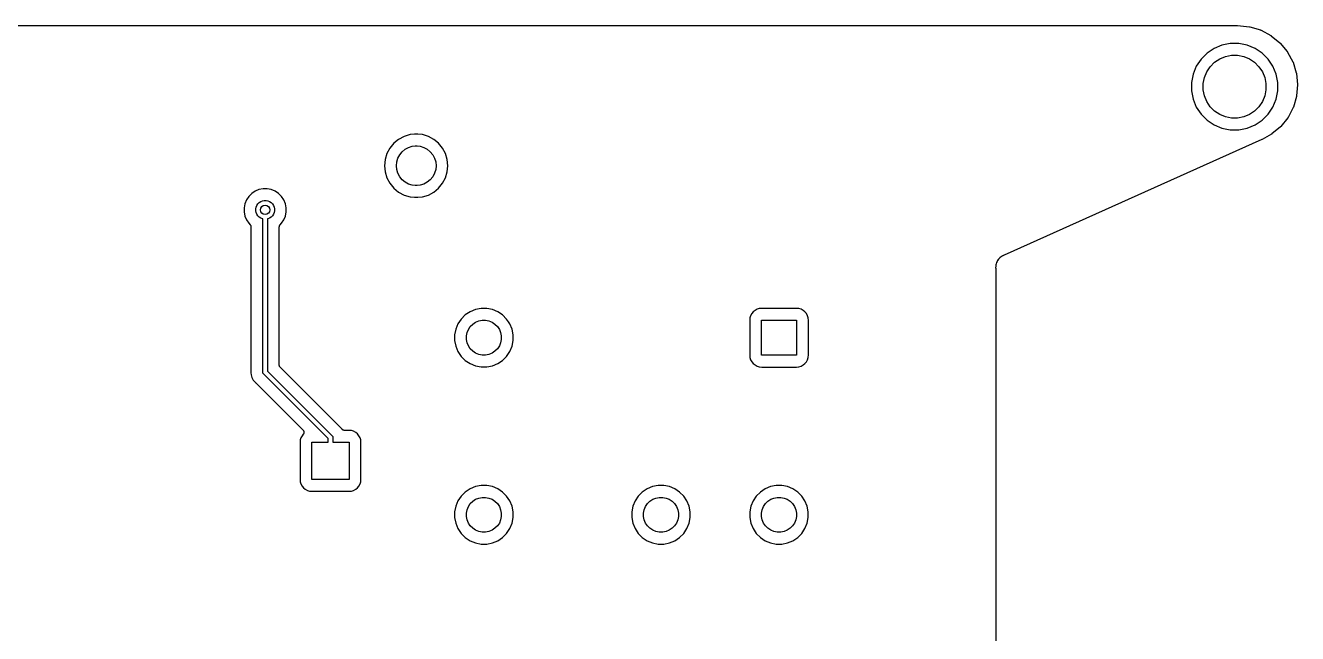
# Model space of a CAD drawing. Extents: x 1.79 to 9.66, y -5.89 to -1.5.
# Drawn here: x 7.507 to 9.662, y -2.529 to -1.499 of the extents above; entities that cross this region are included whole.
import ezdxf

# ---------------------------------------------------------------- set-up
doc = ezdxf.new("R2010")
doc.units = 0
doc.header["$MEASUREMENT"] = 0
doc.layers.add('BLACK', color=7, linetype='CONTINUOUS')

msp = doc.modelspace()

# ---------------------------------------------------------------- linework, layer by layer
at = {"layer": 'BLACK', "linetype": 'CONTINUOUS'}
for p, q in [((2.27921, -1.4986), (9.16855, -1.4986)), ((9.16855, -1.4986), (9.56034, -1.49876)), ((9.56034, -1.49876), (9.56041, -1.49876)), ((9.56041, -1.49876), (9.56061, -1.49878)), ((9.56061, -1.49878), (9.56082, -1.49878)), ((9.56082, -1.49878), (9.58066, -1.50073)), ((9.58066, -1.50073), (9.58073, -1.50073)), ((9.58073, -1.50073), (9.58118, -1.50083)), ((9.58118, -1.50083), (9.58162, -1.50092)), ((9.58162, -1.50092), (9.59953, -1.50632)), ((9.59953, -1.50632), (9.5996, -1.50634)), ((9.5996, -1.50634), (9.60001, -1.50652)), ((9.60001, -1.50652), (9.60043, -1.5067)), ((9.60043, -1.5067), (9.61689, -1.51545)), ((9.54839, -1.52921), (9.53425, -1.53202)), ((9.5628, -1.52921), (9.54839, -1.52921)), ((9.57693, -1.53202), (9.5628, -1.52921)), ((9.61689, -1.51545), (9.61689, -1.51545)), ((9.61689, -1.51545), (9.61689, -1.51545)), ((9.61689, -1.51545), (9.61689, -1.51545)), ((9.61689, -1.51545), (9.61696, -1.51549)), ((9.61696, -1.51549), (9.61733, -1.51574)), ((9.61733, -1.51574), (9.61771, -1.51599)), ((9.61771, -1.51599), (9.63219, -1.5278)), ((9.63219, -1.5278), (9.63225, -1.52785)), ((9.63225, -1.52785), (9.63257, -1.52817)), ((9.63257, -1.52817), (9.63289, -1.52849)), ((9.63289, -1.52849), (9.6448, -1.54289)), ((9.50896, -1.54554), (9.49877, -1.55573)), ((9.52094, -1.53754), (9.50896, -1.54554)), ((9.53425, -1.53202), (9.52094, -1.53754)), ((9.53041, -1.55526), (9.54009, -1.55126)), ((9.54009, -1.55126), (9.55036, -1.54921)), ((9.55036, -1.54921), (9.56083, -1.54921)), ((9.56083, -1.54921), (9.57109, -1.55126)), ((9.57109, -1.55126), (9.58077, -1.55526)), ((9.59024, -1.53754), (9.57693, -1.53202)), ((9.60222, -1.54554), (9.59024, -1.53754)), ((9.61241, -1.55573), (9.60222, -1.54554)), ((9.6448, -1.54289), (9.64484, -1.54294)), ((9.64484, -1.54294), (9.64509, -1.54332)), ((9.64509, -1.54332), (9.64534, -1.5437)), ((9.64534, -1.5437), (9.65423, -1.56014)), ((9.49077, -1.56771), (9.48525, -1.58103)), ((9.49877, -1.55573), (9.49077, -1.56771)), ((9.50849, -1.57719), (9.51431, -1.56848)), ((9.51431, -1.56848), (9.52171, -1.56108)), ((9.52171, -1.56108), (9.53041, -1.55526)), ((9.58077, -1.55526), (9.58947, -1.56108)), ((9.58947, -1.56108), (9.59687, -1.56848)), ((9.59687, -1.56848), (9.60269, -1.57719)), ((9.62041, -1.56771), (9.61241, -1.55573)), ((9.62593, -1.58103), (9.62041, -1.56771)), ((9.65423, -1.56014), (9.65426, -1.5602)), ((9.65426, -1.5602), (9.65444, -1.56062)), ((9.65444, -1.56062), (9.65461, -1.56104)), ((9.65461, -1.56104), (9.66014, -1.57891)), ((9.48525, -1.58103), (9.48244, -1.59516)), ((9.50244, -1.59713), (9.50448, -1.58686)), ((9.50448, -1.58686), (9.50849, -1.57719)), ((9.60269, -1.57719), (9.6067, -1.58686)), ((9.6067, -1.58686), (9.60874, -1.59713)), ((9.62874, -1.59516), (9.62593, -1.58103)), ((9.66014, -1.57891), (9.66016, -1.57897)), ((9.66016, -1.57897), (9.66024, -1.57942)), ((9.66024, -1.57942), (9.66034, -1.57986)), ((9.66034, -1.57986), (9.66228, -1.5984)), ((9.48244, -1.59516), (9.48244, -1.60957)), ((9.48244, -1.60957), (9.48525, -1.6237)), ((9.50244, -1.6076), (9.50244, -1.59713)), ((9.50448, -1.61787), (9.50244, -1.6076)), ((9.60874, -1.6076), (9.6067, -1.61787)), ((9.60874, -1.59713), (9.60874, -1.6076)), ((9.62593, -1.6237), (9.62874, -1.60957)), ((9.62874, -1.60957), (9.62874, -1.59516)), ((9.66229, -1.59937), (9.66059, -1.61802)), ((9.66228, -1.5984), (9.66229, -1.59847)), ((9.66229, -1.59847), (9.66228, -1.59892)), ((9.66228, -1.59892), (9.66229, -1.59937)), ((9.48525, -1.6237), (9.49077, -1.63701)), ((9.49077, -1.63701), (9.49877, -1.64899)), ((9.50849, -1.62754), (9.50448, -1.61787)), ((9.51431, -1.63624), (9.50849, -1.62754)), ((9.52171, -1.64365), (9.51431, -1.63624)), ((9.59687, -1.63624), (9.58947, -1.64365)), ((9.60269, -1.62754), (9.59687, -1.63624)), ((9.6067, -1.61787), (9.60269, -1.62754)), ((9.61241, -1.64899), (9.62041, -1.63701)), ((9.62041, -1.63701), (9.62593, -1.6237)), ((9.65478, -1.63774), (9.64612, -1.65433)), ((9.65495, -1.63732), (9.65478, -1.63774)), ((9.65513, -1.63691), (9.65495, -1.63732)), ((9.65515, -1.63684), (9.65513, -1.63691)), ((9.6604, -1.61898), (9.65515, -1.63684)), ((9.66049, -1.61854), (9.6604, -1.61898)), ((9.66058, -1.61809), (9.66049, -1.61854)), ((9.66059, -1.61802), (9.66058, -1.61809)), ((9.49877, -1.64899), (9.50896, -1.65918)), ((9.50896, -1.65918), (9.52094, -1.66719)), ((9.53041, -1.64946), (9.52171, -1.64365)), ((9.54009, -1.65347), (9.53041, -1.64946)), ((9.55036, -1.65551), (9.54009, -1.65347)), ((9.56083, -1.65551), (9.55036, -1.65551)), ((9.57109, -1.65347), (9.56083, -1.65551)), ((9.58077, -1.64946), (9.57109, -1.65347)), ((9.58947, -1.64365), (9.58077, -1.64946)), ((9.59024, -1.66719), (9.60222, -1.65918)), ((9.60222, -1.65918), (9.61241, -1.64899)), ((9.64558, -1.65515), (9.63386, -1.66972)), ((9.64583, -1.65477), (9.64558, -1.65515)), ((9.64608, -1.65439), (9.64583, -1.65477)), ((9.64612, -1.65433), (9.64608, -1.65439)), ((9.52094, -1.66719), (9.53425, -1.6727)), ((9.53425, -1.6727), (9.54839, -1.67551)), ((9.54839, -1.67551), (9.5628, -1.67551)), ((9.5628, -1.67551), (9.57693, -1.6727)), ((9.57693, -1.6727), (9.59024, -1.66719)), ((9.63318, -1.67041), (9.61879, -1.68249)), ((9.6335, -1.67009), (9.63318, -1.67041)), ((9.63382, -1.66977), (9.6335, -1.67009)), ((9.63386, -1.66972), (9.63382, -1.66977)), ((8.1313, -1.69823), (8.12462, -1.70637)), ((8.13944, -1.69155), (8.1313, -1.69823)), ((8.14873, -1.68659), (8.13944, -1.69155)), ((8.15881, -1.68353), (8.14873, -1.68659)), ((8.16666, -1.68276), (8.15881, -1.68353)), ((8.17192, -1.68276), (8.16666, -1.68276)), ((8.17977, -1.68353), (8.17192, -1.68276)), ((8.18985, -1.68659), (8.17977, -1.68353)), ((8.19914, -1.69155), (8.18985, -1.68659)), ((8.20728, -1.69823), (8.19914, -1.69155)), ((8.21396, -1.70637), (8.20728, -1.69823)), ((9.60178, -1.6921), (9.1652, -1.88783)), ((9.60194, -1.692), (9.60178, -1.6921)), ((9.60211, -1.69193), (9.60194, -1.692)), ((9.60218, -1.6919), (9.60211, -1.69193)), ((9.61802, -1.68302), (9.60218, -1.6919)), ((9.61838, -1.68277), (9.61802, -1.68302)), ((9.61874, -1.68253), (9.61838, -1.68277)), ((9.61879, -1.68249), (9.61874, -1.68253)), ((8.11966, -1.71566), (8.1166, -1.72574)), ((8.12462, -1.70637), (8.11966, -1.71566)), ((8.13631, -1.72966), (8.13822, -1.72335)), ((8.13822, -1.72335), (8.14133, -1.71754)), ((8.14133, -1.71754), (8.14551, -1.71244)), ((8.14551, -1.71244), (8.15061, -1.70826)), ((8.15061, -1.70826), (8.15642, -1.70515)), ((8.15642, -1.70515), (8.16273, -1.70324)), ((8.16273, -1.70324), (8.16765, -1.70276)), ((8.16765, -1.70276), (8.17094, -1.70276)), ((8.17094, -1.70276), (8.17585, -1.70324)), ((8.17585, -1.70324), (8.18216, -1.70515)), ((8.18216, -1.70515), (8.18797, -1.70826)), ((8.18797, -1.70826), (8.19307, -1.71244)), ((8.19307, -1.71244), (8.19725, -1.71754)), ((8.19725, -1.71754), (8.20036, -1.72335)), ((8.20036, -1.72335), (8.20227, -1.72966)), ((8.21893, -1.71566), (8.21396, -1.70637)), ((8.22198, -1.72574), (8.21893, -1.71566)), ((8.1166, -1.72574), (8.11557, -1.73622)), ((8.11557, -1.73622), (8.1166, -1.7467)), ((8.13566, -1.73622), (8.13631, -1.72966)), ((8.13631, -1.74278), (8.13566, -1.73622)), ((8.13822, -1.74909), (8.13631, -1.74278)), ((8.20227, -1.74278), (8.20036, -1.74909)), ((8.20227, -1.72966), (8.20292, -1.73622)), ((8.20292, -1.73622), (8.20227, -1.74278)), ((8.22301, -1.73622), (8.22198, -1.72574)), ((8.22198, -1.7467), (8.22301, -1.73622)), ((8.1166, -1.7467), (8.11966, -1.75678)), ((8.11966, -1.75678), (8.12462, -1.76607)), ((8.12462, -1.76607), (8.1313, -1.77421)), ((8.14133, -1.7549), (8.13822, -1.74909)), ((8.14551, -1.76), (8.14133, -1.7549)), ((8.15061, -1.76418), (8.14551, -1.76)), ((8.15642, -1.76729), (8.15061, -1.76418)), ((8.18797, -1.76418), (8.18216, -1.76729)), ((8.19307, -1.76), (8.18797, -1.76418)), ((8.19725, -1.7549), (8.19307, -1.76)), ((8.20036, -1.74909), (8.19725, -1.7549)), ((8.20728, -1.77421), (8.21396, -1.76607)), ((8.21396, -1.76607), (8.21893, -1.75678)), ((8.21893, -1.75678), (8.22198, -1.7467)), ((7.88562, -1.78824), (7.88171, -1.79409)), ((7.8906, -1.78326), (7.88562, -1.78824)), ((7.89645, -1.77934), (7.8906, -1.78326)), ((7.90296, -1.77665), (7.89645, -1.77934)), ((7.90986, -1.77528), (7.90296, -1.77665)), ((7.91691, -1.77528), (7.90986, -1.77528)), ((7.92381, -1.77665), (7.91691, -1.77528)), ((7.93032, -1.77934), (7.92381, -1.77665)), ((7.93617, -1.78326), (7.93032, -1.77934)), ((7.94115, -1.78824), (7.93617, -1.78326)), ((7.94507, -1.79409), (7.94115, -1.78824)), ((8.1313, -1.77421), (8.13944, -1.78089)), ((8.13944, -1.78089), (8.14873, -1.78585)), ((8.14873, -1.78585), (8.15881, -1.78891)), ((8.16273, -1.7692), (8.15642, -1.76729)), ((8.16765, -1.76969), (8.16273, -1.7692)), ((8.17094, -1.76969), (8.16765, -1.76969)), ((8.17585, -1.7692), (8.17094, -1.76969)), ((8.18216, -1.76729), (8.17585, -1.7692)), ((8.17977, -1.78891), (8.18985, -1.78585)), ((8.18985, -1.78585), (8.19914, -1.78089)), ((8.19914, -1.78089), (8.20728, -1.77421)), ((7.87901, -1.8006), (7.87764, -1.8075)), ((7.87764, -1.8075), (7.87764, -1.81454)), ((7.88171, -1.79409), (7.87901, -1.8006)), ((7.89764, -1.80947), (7.89824, -1.80643)), ((7.89764, -1.81257), (7.89764, -1.80947)), ((7.89824, -1.80643), (7.89943, -1.80356)), ((7.89943, -1.80356), (7.90115, -1.80098)), ((7.90115, -1.80098), (7.90335, -1.79879)), ((7.90335, -1.79879), (7.90593, -1.79707)), ((7.90593, -1.79707), (7.90879, -1.79588)), ((7.90879, -1.79588), (7.91183, -1.79528)), ((7.91183, -1.79528), (7.91494, -1.79528)), ((7.91494, -1.79528), (7.91798, -1.79588)), ((7.91798, -1.79588), (7.92085, -1.79707)), ((7.92085, -1.79707), (7.92342, -1.79879)), ((7.92342, -1.79879), (7.92562, -1.80098)), ((7.92562, -1.80098), (7.92734, -1.80356)), ((7.92734, -1.80356), (7.92853, -1.80643)), ((7.92853, -1.80643), (7.92913, -1.80947)), ((7.92913, -1.80947), (7.92913, -1.81257)), ((7.94776, -1.8006), (7.94507, -1.79409)), ((7.94913, -1.8075), (7.94776, -1.8006)), ((7.94913, -1.81454), (7.94913, -1.8075)), ((8.15881, -1.78891), (8.16666, -1.78969)), ((8.16666, -1.78969), (8.17192, -1.78969)), ((8.17192, -1.78969), (8.17977, -1.78891)), ((7.87764, -1.81454), (7.87901, -1.82145)), ((7.87901, -1.82145), (7.88171, -1.82796)), ((7.88171, -1.82796), (7.88562, -1.83381)), ((7.89824, -1.81562), (7.89764, -1.81257)), ((7.89943, -1.81848), (7.89824, -1.81562)), ((7.90115, -1.82106), (7.89943, -1.81848)), ((7.90335, -1.82326), (7.90115, -1.82106)), ((7.90593, -1.82498), (7.90335, -1.82326)), ((7.90879, -1.82617), (7.90593, -1.82498)), ((7.90939, -1.82628), (7.90879, -1.82617)), ((7.90939, -2.08582), (7.90939, -1.82628)), ((7.91798, -1.82617), (7.91739, -1.82628)), ((7.91739, -1.82628), (7.91739, -2.08436)), ((7.92085, -1.82498), (7.91798, -1.82617)), ((7.92342, -1.82326), (7.92085, -1.82498)), ((7.92562, -1.82106), (7.92342, -1.82326)), ((7.92734, -1.81848), (7.92562, -1.82106)), ((7.92853, -1.81562), (7.92734, -1.81848)), ((7.92913, -1.81257), (7.92853, -1.81562)), ((7.94115, -1.83381), (7.94507, -1.82796)), ((7.94507, -1.82796), (7.94776, -1.82145)), ((7.94776, -1.82145), (7.94913, -1.81454)), ((7.88562, -1.83381), (7.88792, -1.83611)), ((7.88792, -1.83611), (7.88793, -1.83613)), ((7.88793, -1.83613), (7.88793, -1.83613)), ((7.88793, -1.83613), (7.88793, -1.83613)), ((7.88793, -1.83613), (7.88797, -1.83616)), ((7.88797, -1.83616), (7.88826, -1.83653)), ((7.88826, -1.83653), (7.88855, -1.83688)), ((7.88855, -1.83688), (7.88856, -1.83691)), ((7.88856, -1.83691), (7.88858, -1.83693)), ((7.88858, -1.83693), (7.88879, -1.83734)), ((7.88879, -1.83734), (7.88901, -1.83774)), ((7.88901, -1.83774), (7.88902, -1.83777)), ((7.88902, -1.83777), (7.88903, -1.83779)), ((7.88903, -1.83779), (7.88916, -1.83824)), ((7.88916, -1.83824), (7.88929, -1.83868)), ((7.88929, -1.83868), (7.88929, -1.83871)), ((7.88929, -1.83871), (7.8893, -1.83873)), ((7.8893, -1.83873), (7.88934, -1.83919)), ((7.88934, -1.83919), (7.88939, -1.83965)), ((7.88939, -1.83965), (7.88939, -2.08459)), ((7.93739, -1.83958), (7.93744, -1.83912)), ((7.93739, -1.83963), (7.93739, -1.83958)), ((7.93739, -1.83963), (7.93739, -1.83963)), ((7.93739, -1.83963), (7.93739, -1.83963)), ((7.93739, -1.83965), (7.93739, -1.83963)), ((7.93739, -2.074), (7.93739, -1.83965)), ((7.93744, -1.83912), (7.93748, -1.83866)), ((7.93748, -1.83866), (7.93749, -1.83864)), ((7.93749, -1.83864), (7.9375, -1.83861)), ((7.9375, -1.83861), (7.93764, -1.83817)), ((7.93764, -1.83817), (7.93777, -1.83773)), ((7.93777, -1.83773), (7.93778, -1.83771)), ((7.93778, -1.83771), (7.93779, -1.83768)), ((7.93779, -1.83768), (7.93801, -1.83727)), ((7.93801, -1.83727), (7.93823, -1.83687)), ((7.93823, -1.83687), (7.93825, -1.83685)), ((7.93825, -1.83685), (7.93826, -1.83683)), ((7.93826, -1.83683), (7.93856, -1.83647)), ((7.93856, -1.83647), (7.93885, -1.83611)), ((7.93885, -1.83611), (7.94115, -1.83381)), ((9.15442, -1.8962), (9.15426, -1.89644)), ((9.15556, -1.89481), (9.15442, -1.8962)), ((9.15558, -1.89478), (9.15556, -1.89481)), ((9.15561, -1.89475), (9.15558, -1.89478)), ((9.15565, -1.8947), (9.15561, -1.89475)), ((9.15678, -1.89324), (9.15565, -1.8947)), ((9.1569, -1.89311), (9.15678, -1.89324)), ((9.15711, -1.89291), (9.1569, -1.89311)), ((9.1585, -1.89177), (9.15711, -1.89291)), ((9.15853, -1.89174), (9.1585, -1.89177)), ((9.15856, -1.89172), (9.15853, -1.89174)), ((9.15861, -1.89168), (9.15856, -1.89172)), ((9.16, -1.89046), (9.15861, -1.89168)), ((9.16014, -1.89036), (9.16, -1.89046)), ((9.16039, -1.8902), (9.16014, -1.89036)), ((9.16198, -1.88936), (9.16039, -1.8902)), ((9.16201, -1.88934), (9.16198, -1.88936)), ((9.16204, -1.88932), (9.16201, -1.88934)), ((9.1621, -1.88929), (9.16204, -1.88932)), ((9.16269, -1.88895), (9.1621, -1.88929)), ((9.16281, -1.88889), (9.16269, -1.88895)), ((9.16293, -1.88883), (9.16281, -1.88889)), ((9.16306, -1.88877), (9.16293, -1.88883)), ((9.16313, -1.88874), (9.16306, -1.88877)), ((9.16419, -1.88817), (9.16313, -1.88874)), ((9.1646, -1.88805), (9.16419, -1.88817)), ((9.16486, -1.88794), (9.1646, -1.88805)), ((9.16513, -1.88785), (9.16486, -1.88794)), ((9.1652, -1.88783), (9.16513, -1.88785)), ((9.1509, -1.90763), (9.15081, -1.90883)), ((9.15081, -1.90883), (9.15087, -1.90926)), ((9.15087, -1.90926), (9.15088, -1.90933)), ((9.15088, -1.90933), (9.15088, -1.90961)), ((9.15088, -1.90961), (9.15091, -1.90989)), ((9.15091, -1.90735), (9.15089, -1.90749)), ((9.15089, -1.90749), (9.1509, -1.90763)), ((9.15097, -1.90647), (9.15091, -1.90714)), ((9.15091, -1.90714), (9.15091, -1.90728)), ((9.15091, -1.90728), (9.15091, -1.90735)), ((9.15091, -1.90989), (9.15091, -5.48115)), ((9.15098, -1.9064), (9.15097, -1.90643)), ((9.15097, -1.90643), (9.15097, -1.90647)), ((9.15099, -1.90633), (9.15098, -1.9064)), ((9.15111, -1.90448), (9.15099, -1.90633)), ((9.15114, -1.90431), (9.15111, -1.90448)), ((9.1512, -1.90403), (9.15114, -1.90431)), ((9.15173, -1.90231), (9.1512, -1.90403)), ((9.15175, -1.90223), (9.15173, -1.90227)), ((9.15173, -1.90227), (9.15173, -1.90231)), ((9.15177, -1.90217), (9.15175, -1.90223)), ((9.15225, -1.90038), (9.15177, -1.90217)), ((9.15231, -1.90022), (9.15225, -1.90038)), ((9.15243, -1.89996), (9.15231, -1.90022)), ((9.15328, -1.89837), (9.15243, -1.89996)), ((9.15329, -1.89833), (9.15328, -1.89837)), ((9.15331, -1.8983), (9.15329, -1.89833)), ((9.15334, -1.89824), (9.15331, -1.8983)), ((9.15417, -1.89659), (9.15334, -1.89824)), ((9.15426, -1.89644), (9.15417, -1.89659)), ((8.26948, -1.97991), (8.26047, -1.98365)), ((8.27906, -1.97801), (8.26948, -1.97991)), ((8.28882, -1.97801), (8.27906, -1.97801)), ((8.29839, -1.97991), (8.28882, -1.97801)), ((8.30741, -1.98365), (8.29839, -1.97991)), ((8.74322, -1.9813), (8.74018, -1.9838)), ((8.7467, -1.97944), (8.74322, -1.9813)), ((8.75047, -1.9783), (8.7467, -1.97944)), ((8.75463, -1.97789), (8.75047, -1.9783)), ((8.81324, -1.97789), (8.75463, -1.97789)), ((8.81741, -1.9783), (8.81324, -1.97789)), ((8.82118, -1.97944), (8.81741, -1.9783)), ((8.82465, -1.9813), (8.82118, -1.97944)), ((8.8277, -1.9838), (8.82465, -1.9813)), ((8.24003, -2.00409), (8.23629, -2.01311)), ((8.24545, -1.99597), (8.24003, -2.00409)), ((8.25235, -1.98907), (8.24545, -1.99597)), ((8.26047, -1.98365), (8.25235, -1.98907)), ((8.2651, -2.00461), (8.26994, -2.00137)), ((8.26994, -2.00137), (8.27532, -1.99914)), ((8.27532, -1.99914), (8.28103, -1.99801)), ((8.28103, -1.99801), (8.28685, -1.99801)), ((8.28685, -1.99801), (8.29256, -1.99914)), ((8.29256, -1.99914), (8.29793, -2.00137)), ((8.29793, -2.00137), (8.30277, -2.00461)), ((8.31552, -1.98907), (8.30741, -1.98365)), ((8.32242, -1.99597), (8.31552, -1.98907)), ((8.32564, -2.00079), (8.32242, -1.99597)), ((8.32785, -2.00409), (8.32564, -2.00079)), ((8.32564, -2.00079), (8.32564, -2.00079)), ((8.33158, -2.01311), (8.32785, -2.00409)), ((8.73468, -1.99409), (8.73427, -1.99825)), ((8.73427, -1.99825), (8.73427, -2.05686)), ((8.73582, -1.99032), (8.73468, -1.99409)), ((8.73768, -1.98684), (8.73582, -1.99032)), ((8.74018, -1.9838), (8.73768, -1.98684)), ((8.75439, -2.05711), (8.75439, -1.99801)), ((8.75439, -1.99801), (8.81349, -1.99801)), ((8.81349, -1.99801), (8.81349, -2.05711)), ((8.8302, -1.98684), (8.8277, -1.9838)), ((8.83205, -1.99032), (8.8302, -1.98684)), ((8.8332, -1.99409), (8.83205, -1.99032)), ((8.83361, -1.99825), (8.8332, -1.99409)), ((8.83361, -2.05686), (8.83361, -1.99825)), ((8.23629, -2.01311), (8.23439, -2.02268)), ((8.23439, -2.02268), (8.23439, -2.03244)), ((8.25439, -2.02465), (8.25552, -2.01894)), ((8.25439, -2.03047), (8.25439, -2.02465)), ((8.25552, -2.01894), (8.25775, -2.01356)), ((8.25775, -2.01356), (8.26098, -2.00872)), ((8.26098, -2.00872), (8.2651, -2.00461)), ((8.30277, -2.00461), (8.30689, -2.00872)), ((8.30689, -2.00872), (8.31012, -2.01356)), ((8.31012, -2.01356), (8.31235, -2.01894)), ((8.31235, -2.01894), (8.31349, -2.02465)), ((8.31349, -2.02465), (8.31349, -2.03047)), ((8.33349, -2.02268), (8.33158, -2.01311)), ((8.33349, -2.03244), (8.33349, -2.02268)), ((8.23439, -2.03244), (8.23629, -2.04201)), ((8.23629, -2.04201), (8.24003, -2.05103)), ((8.25552, -2.03618), (8.25439, -2.03047)), ((8.25775, -2.04156), (8.25552, -2.03618)), ((8.26098, -2.0464), (8.25775, -2.04156)), ((8.2651, -2.05051), (8.26098, -2.0464)), ((8.30689, -2.0464), (8.30277, -2.05051)), ((8.31012, -2.04156), (8.30689, -2.0464)), ((8.31235, -2.03618), (8.31012, -2.04156)), ((8.31349, -2.03047), (8.31235, -2.03618)), ((8.32785, -2.05103), (8.33158, -2.04201)), ((8.33158, -2.04201), (8.33349, -2.03244)), ((8.24003, -2.05103), (8.24545, -2.05915)), ((8.24545, -2.05915), (8.25235, -2.06605)), ((8.25235, -2.06605), (8.26047, -2.07147)), ((8.26994, -2.05375), (8.2651, -2.05051)), ((8.27532, -2.05597), (8.26994, -2.05375)), ((8.28103, -2.05711), (8.27532, -2.05597)), ((8.28685, -2.05711), (8.28103, -2.05711)), ((8.29256, -2.05597), (8.28685, -2.05711)), ((8.29793, -2.05375), (8.29256, -2.05597)), ((8.30277, -2.05051), (8.29793, -2.05375)), ((8.30741, -2.07147), (8.31552, -2.06605)), ((8.31552, -2.06605), (8.32242, -2.05915)), ((8.32242, -2.05915), (8.32785, -2.05103)), ((8.73427, -2.05686), (8.73468, -2.06103)), ((8.73468, -2.06103), (8.73582, -2.0648)), ((8.73582, -2.0648), (8.73768, -2.06827)), ((8.73768, -2.06827), (8.74018, -2.07132)), ((8.81349, -2.05711), (8.75439, -2.05711)), ((8.8277, -2.07132), (8.8302, -2.06827)), ((8.8302, -2.06827), (8.83205, -2.0648)), ((8.83205, -2.0648), (8.8332, -2.06103)), ((8.8332, -2.06103), (8.83361, -2.05686)), ((7.88936, -2.08508), (7.88927, -2.08602)), ((7.88927, -2.08602), (7.88936, -2.08695)), ((7.88939, -2.08466), (7.88936, -2.08487)), ((7.88936, -2.08487), (7.88936, -2.08508)), ((7.88936, -2.08695), (7.88936, -2.08695)), ((7.88936, -2.08695), (7.88973, -2.09072)), ((7.88939, -2.08459), (7.88939, -2.08466)), ((7.90937, -2.08602), (7.90939, -2.08582)), ((7.90939, -2.08621), (7.90937, -2.08602)), ((7.90943, -2.08667), (7.90939, -2.08621)), ((7.90939, -2.08621), (7.90939, -2.08621)), ((7.90944, -2.0868), (7.90943, -2.08667)), ((7.90965, -2.08749), (7.90944, -2.0868)), ((7.90967, -2.08755), (7.90965, -2.08749)), ((7.91004, -2.08825), (7.90967, -2.08755)), ((7.91054, -2.08886), (7.91004, -2.08825)), ((7.9107, -2.08898), (7.91054, -2.08886)), ((8.02009, -2.19838), (7.9107, -2.08898)), ((7.91739, -2.08436), (8.02678, -2.19376)), ((7.93743, -2.07446), (7.93739, -2.074)), ((7.93747, -2.07492), (7.93743, -2.07446)), ((7.93748, -2.07495), (7.93747, -2.07492)), ((7.93748, -2.07497), (7.93748, -2.07495)), ((7.93761, -2.07541), (7.93748, -2.07497)), ((7.93774, -2.07586), (7.93761, -2.07541)), ((7.93776, -2.07588), (7.93774, -2.07586)), ((7.93776, -2.07591), (7.93776, -2.07588)), ((7.93798, -2.07632), (7.93776, -2.07591)), ((7.93819, -2.07673), (7.93798, -2.07632)), ((7.93821, -2.07675), (7.93819, -2.07673)), ((7.93822, -2.07677), (7.93821, -2.07675)), ((7.93851, -2.07713), (7.93822, -2.07677)), ((7.9388, -2.07749), (7.93851, -2.07713)), ((7.93884, -2.07753), (7.9388, -2.07749)), ((7.93885, -2.07754), (7.93884, -2.07753)), ((7.93884, -2.07753), (7.93884, -2.07753)), ((7.93884, -2.07753), (7.93884, -2.07753)), ((8.04006, -2.17875), (7.93885, -2.07754)), ((8.26047, -2.07147), (8.26948, -2.0752)), ((8.26948, -2.0752), (8.27906, -2.07711)), ((8.27906, -2.07711), (8.28882, -2.07711)), ((8.28882, -2.07711), (8.29839, -2.0752)), ((8.29839, -2.0752), (8.30741, -2.07147)), ((8.74018, -2.07132), (8.74322, -2.07382)), ((8.74322, -2.07382), (8.7467, -2.07568)), ((8.7467, -2.07568), (8.75047, -2.07682)), ((8.75047, -2.07682), (8.75463, -2.07723)), ((8.75463, -2.07723), (8.81324, -2.07723)), ((8.81324, -2.07723), (8.81741, -2.07682)), ((8.81741, -2.07682), (8.82118, -2.07568)), ((8.82118, -2.07568), (8.82465, -2.07382)), ((8.82465, -2.07382), (8.8277, -2.07132)), ((7.88973, -2.09072), (7.89111, -2.09524)), ((7.89111, -2.09524), (7.89333, -2.09941)), ((7.89333, -2.09941), (7.89633, -2.10307)), ((7.89633, -2.10307), (7.89706, -2.10366)), ((7.89706, -2.10366), (7.89711, -2.10371)), ((7.89711, -2.10371), (7.89726, -2.10386)), ((7.89726, -2.10386), (7.89742, -2.10399)), ((7.89742, -2.10399), (7.97769, -2.18426)), ((7.97403, -2.19703), (7.97289, -2.2008)), ((7.97589, -2.19356), (7.97403, -2.19703)), ((7.97802, -2.19097), (7.97589, -2.19356)), ((7.97769, -2.18426), (7.97774, -2.18431)), ((7.97774, -2.18431), (7.97788, -2.18448)), ((7.97788, -2.18448), (7.97804, -2.18465)), ((7.97814, -2.19078), (7.97802, -2.19097)), ((7.97804, -2.18465), (7.97818, -2.18487)), ((7.97829, -2.1906), (7.97814, -2.19078)), ((7.97818, -2.18487), (7.97835, -2.18507)), ((7.97841, -2.19037), (7.97829, -2.1906)), ((7.97835, -2.18507), (7.97845, -2.18527)), ((7.97856, -2.19015), (7.97841, -2.19037)), ((7.97845, -2.18527), (7.97857, -2.18546)), ((7.97865, -2.18995), (7.97856, -2.19015)), ((7.97857, -2.18546), (7.97867, -2.1857)), ((7.97875, -2.18975), (7.97865, -2.18995)), ((7.97867, -2.1857), (7.97879, -2.18594)), ((7.97883, -2.1895), (7.97875, -2.18975)), ((7.97879, -2.18594), (7.97886, -2.18615)), ((7.97893, -2.18925), (7.97883, -2.1895)), ((7.97886, -2.18615), (7.97894, -2.18636)), ((7.97898, -2.18903), (7.97893, -2.18925)), ((7.97894, -2.18636), (7.97899, -2.18662)), ((7.97905, -2.18882), (7.97898, -2.18903)), ((7.97899, -2.18662), (7.97907, -2.18687)), ((7.97907, -2.18855), (7.97905, -2.18882)), ((7.97907, -2.18687), (7.97909, -2.1871)), ((7.97913, -2.1883), (7.97907, -2.18855)), ((7.97909, -2.1871), (7.97913, -2.18732)), ((7.97913, -2.18732), (7.97913, -2.18758)), ((7.97913, -2.18758), (7.97915, -2.18785)), ((7.97915, -2.18785), (7.97913, -2.18807)), ((7.97913, -2.18807), (7.97913, -2.1883)), ((8.02678, -2.19376), (8.02694, -2.19388)), ((8.02694, -2.19388), (8.02744, -2.19449)), ((8.02744, -2.19449), (8.0278, -2.19517)), ((8.0278, -2.19517), (8.02781, -2.19519)), ((8.02781, -2.19519), (8.02804, -2.19594)), ((8.02804, -2.19594), (8.02807, -2.19624)), ((8.02807, -2.19624), (8.02809, -2.19651)), ((8.02809, -2.19651), (8.02811, -2.19672)), ((8.02811, -2.19672), (8.02809, -2.19692)), ((8.02809, -2.19692), (8.02809, -2.20472)), ((8.04022, -2.17888), (8.04006, -2.17875)), ((8.04037, -2.17903), (8.04022, -2.17888)), ((8.04042, -2.17908), (8.04037, -2.17903)), ((8.04115, -2.17967), (8.04042, -2.17908)), ((8.04369, -2.18278), (8.04115, -2.17967)), ((8.04385, -2.18293), (8.04369, -2.18278)), ((8.04399, -2.1831), (8.04385, -2.18293)), ((8.04419, -2.18327), (8.04399, -2.1831)), ((8.04438, -2.18347), (8.04419, -2.18327)), ((8.04457, -2.18359), (8.04438, -2.18347)), ((8.04473, -2.18373), (8.04457, -2.18359)), ((8.04497, -2.18386), (8.04473, -2.18373)), ((8.04519, -2.18401), (8.04497, -2.18386)), ((8.0454, -2.18409), (8.04519, -2.18401)), ((8.04559, -2.1842), (8.0454, -2.18409)), ((8.04585, -2.18428), (8.04559, -2.1842)), ((8.0461, -2.18438), (8.04585, -2.18428)), ((8.04631, -2.18443), (8.0461, -2.18438)), ((8.04652, -2.18449), (8.04631, -2.18443)), ((8.04679, -2.18452), (8.04652, -2.18449)), ((8.04705, -2.18458), (8.04679, -2.18452)), ((8.04727, -2.18458), (8.04705, -2.18458)), ((8.04749, -2.1846), (8.04727, -2.18458)), ((8.04756, -2.1846), (8.04749, -2.1846)), ((8.05534, -2.1846), (8.04756, -2.1846)), ((8.05951, -2.18501), (8.05534, -2.1846)), ((8.06328, -2.18616), (8.05951, -2.18501)), ((8.06676, -2.18801), (8.06328, -2.18616)), ((8.0698, -2.19051), (8.06676, -2.18801)), ((8.0723, -2.19356), (8.0698, -2.19051)), ((8.07416, -2.19703), (8.0723, -2.19356)), ((8.0753, -2.2008), (8.07416, -2.19703)), ((7.97289, -2.2008), (7.97248, -2.20497)), ((7.97248, -2.20497), (7.97248, -2.26747)), ((7.9926, -2.26772), (7.9926, -2.20472)), ((7.9926, -2.20472), (8.02009, -2.20472)), ((8.02009, -2.20472), (8.02009, -2.19838)), ((8.02809, -2.20472), (8.05559, -2.20472)), ((8.05559, -2.20472), (8.05559, -2.26772)), ((8.07571, -2.20497), (8.0753, -2.2008)), ((8.07571, -2.26747), (8.07571, -2.20497)), ((7.97248, -2.26747), (7.97289, -2.27164)), ((7.97289, -2.27164), (7.97403, -2.27541)), ((7.97403, -2.27541), (7.97589, -2.27888)), ((7.97589, -2.27888), (7.97839, -2.28193)), ((7.97839, -2.28193), (7.98143, -2.28443)), ((8.05559, -2.26772), (7.9926, -2.26772)), ((8.06676, -2.28443), (8.0698, -2.28193)), ((8.0698, -2.28193), (8.0723, -2.27888)), ((8.0723, -2.27888), (8.07416, -2.27541)), ((8.07416, -2.27541), (8.0753, -2.27164)), ((8.0753, -2.27164), (8.07571, -2.26747)), ((8.26047, -2.28365), (8.25235, -2.28907)), ((8.26948, -2.27991), (8.26047, -2.28365)), ((8.27906, -2.27801), (8.26948, -2.27991)), ((8.28882, -2.27801), (8.27906, -2.27801)), ((8.29839, -2.27991), (8.28882, -2.27801)), ((8.30741, -2.28365), (8.29839, -2.27991)), ((8.31552, -2.28907), (8.30741, -2.28365)), ((8.56047, -2.28365), (8.55235, -2.28907)), ((8.56948, -2.27991), (8.56047, -2.28365)), ((8.57906, -2.27801), (8.56948, -2.27991)), ((8.58882, -2.27801), (8.57906, -2.27801)), ((8.59839, -2.27991), (8.58882, -2.27801)), ((8.60741, -2.28365), (8.59839, -2.27991)), ((8.61552, -2.28907), (8.60741, -2.28365)), ((8.76047, -2.28365), (8.75235, -2.28907)), ((8.76948, -2.27991), (8.76047, -2.28365)), ((8.77906, -2.27801), (8.76948, -2.27991)), ((8.78882, -2.27801), (8.77906, -2.27801)), ((8.79839, -2.27991), (8.78882, -2.27801)), ((8.80741, -2.28365), (8.79839, -2.27991)), ((8.81552, -2.28907), (8.80741, -2.28365)), ((7.98143, -2.28443), (7.98491, -2.28628)), ((7.98491, -2.28628), (7.98868, -2.28743)), ((7.98868, -2.28743), (7.99284, -2.28784)), ((7.99284, -2.28784), (8.05534, -2.28784)), ((8.05534, -2.28784), (8.05951, -2.28743)), ((8.05951, -2.28743), (8.06328, -2.28628)), ((8.06328, -2.28628), (8.06676, -2.28443)), ((8.24003, -2.30409), (8.23629, -2.31311)), ((8.24545, -2.29597), (8.24003, -2.30409)), ((8.25235, -2.28907), (8.24545, -2.29597)), ((8.26098, -2.30872), (8.2651, -2.30461)), ((8.2651, -2.30461), (8.26994, -2.30137)), ((8.26994, -2.30137), (8.27532, -2.29914)), ((8.27532, -2.29914), (8.28103, -2.29801)), ((8.28103, -2.29801), (8.28685, -2.29801)), ((8.28685, -2.29801), (8.29256, -2.29914)), ((8.29256, -2.29914), (8.29793, -2.30137)), ((8.29793, -2.30137), (8.30277, -2.30461)), ((8.30277, -2.30461), (8.30689, -2.30872)), ((8.32242, -2.29597), (8.31552, -2.28907)), ((8.32785, -2.30409), (8.32242, -2.29597)), ((8.33158, -2.31311), (8.32785, -2.30409)), ((8.54003, -2.30409), (8.53629, -2.31311)), ((8.54545, -2.29597), (8.54003, -2.30409)), ((8.55235, -2.28907), (8.54545, -2.29597)), ((8.56098, -2.30872), (8.5651, -2.30461)), ((8.5651, -2.30461), (8.56994, -2.30137)), ((8.56994, -2.30137), (8.57532, -2.29914)), ((8.57532, -2.29914), (8.58103, -2.29801)), ((8.58103, -2.29801), (8.58685, -2.29801)), ((8.58685, -2.29801), (8.59256, -2.29914)), ((8.59256, -2.29914), (8.59793, -2.30137)), ((8.59793, -2.30137), (8.60277, -2.30461)), ((8.60277, -2.30461), (8.60689, -2.30872)), ((8.62242, -2.29597), (8.61552, -2.28907)), ((8.62785, -2.30409), (8.62242, -2.29597)), ((8.63158, -2.31311), (8.62785, -2.30409)), ((8.74003, -2.30409), (8.73629, -2.31311)), ((8.74545, -2.29597), (8.74003, -2.30409)), ((8.75235, -2.28907), (8.74545, -2.29597)), ((8.76098, -2.30872), (8.7651, -2.30461)), ((8.7651, -2.30461), (8.76994, -2.30137)), ((8.76994, -2.30137), (8.77532, -2.29914)), ((8.77532, -2.29914), (8.78103, -2.29801)), ((8.78103, -2.29801), (8.78685, -2.29801)), ((8.78685, -2.29801), (8.79256, -2.29914)), ((8.79256, -2.29914), (8.79793, -2.30137)), ((8.79793, -2.30137), (8.80277, -2.30461)), ((8.80277, -2.30461), (8.80689, -2.30872)), ((8.82242, -2.29597), (8.81552, -2.28907)), ((8.82785, -2.30409), (8.82242, -2.29597)), ((8.83158, -2.31311), (8.82785, -2.30409)), ((8.23629, -2.31311), (8.23439, -2.32268)), ((8.23439, -2.32268), (8.23439, -2.33244)), ((8.25439, -2.32465), (8.25552, -2.31894)), ((8.25439, -2.33047), (8.25439, -2.32465)), ((8.25552, -2.31894), (8.25775, -2.31356)), ((8.25775, -2.31356), (8.26098, -2.30872)), ((8.30689, -2.30872), (8.31012, -2.31356)), ((8.31012, -2.31356), (8.31235, -2.31894)), ((8.31235, -2.31894), (8.31349, -2.32465)), ((8.31349, -2.32465), (8.31349, -2.33047)), ((8.33349, -2.32268), (8.33158, -2.31311)), ((8.33349, -2.33244), (8.33349, -2.32268)), ((8.53629, -2.31311), (8.53439, -2.32268)), ((8.53439, -2.32268), (8.53439, -2.33244)), ((8.55439, -2.32465), (8.55552, -2.31894)), ((8.55439, -2.33047), (8.55439, -2.32465)), ((8.55552, -2.31894), (8.55775, -2.31356)), ((8.55775, -2.31356), (8.56098, -2.30872)), ((8.60689, -2.30872), (8.61012, -2.31356)), ((8.61012, -2.31356), (8.61235, -2.31894)), ((8.61235, -2.31894), (8.61349, -2.32465)), ((8.61349, -2.32465), (8.61349, -2.33047)), ((8.63349, -2.32268), (8.63158, -2.31311)), ((8.63349, -2.33244), (8.63349, -2.32268)), ((8.73629, -2.31311), (8.73439, -2.32268)), ((8.73439, -2.32268), (8.73439, -2.33244)), ((8.75439, -2.32465), (8.75552, -2.31894)), ((8.75439, -2.33047), (8.75439, -2.32465)), ((8.75552, -2.31894), (8.75775, -2.31356)), ((8.75775, -2.31356), (8.76098, -2.30872)), ((8.80689, -2.30872), (8.81012, -2.31356)), ((8.81012, -2.31356), (8.81235, -2.31894)), ((8.81235, -2.31894), (8.81349, -2.32465)), ((8.81349, -2.32465), (8.81349, -2.33047)), ((8.83349, -2.32268), (8.83158, -2.31311)), ((8.83349, -2.33244), (8.83349, -2.32268)), ((8.23439, -2.33244), (8.23629, -2.34201)), ((8.23629, -2.34201), (8.24003, -2.35103)), ((8.25552, -2.33618), (8.25439, -2.33047)), ((8.25775, -2.34156), (8.25552, -2.33618)), ((8.26098, -2.3464), (8.25775, -2.34156)), ((8.2651, -2.35051), (8.26098, -2.3464)), ((8.30689, -2.3464), (8.30277, -2.35051)), ((8.31012, -2.34156), (8.30689, -2.3464)), ((8.31235, -2.33618), (8.31012, -2.34156)), ((8.31349, -2.33047), (8.31235, -2.33618)), ((8.32785, -2.35103), (8.33158, -2.34201)), ((8.33158, -2.34201), (8.33349, -2.33244)), ((8.53439, -2.33244), (8.53629, -2.34201)), ((8.53629, -2.34201), (8.54003, -2.35103)), ((8.55552, -2.33618), (8.55439, -2.33047)), ((8.55775, -2.34156), (8.55552, -2.33618)), ((8.56098, -2.3464), (8.55775, -2.34156)), ((8.5651, -2.35051), (8.56098, -2.3464)), ((8.60689, -2.3464), (8.60277, -2.35051)), ((8.61012, -2.34156), (8.60689, -2.3464)), ((8.61235, -2.33618), (8.61012, -2.34156)), ((8.61349, -2.33047), (8.61235, -2.33618)), ((8.62785, -2.35103), (8.63158, -2.34201)), ((8.63158, -2.34201), (8.63349, -2.33244)), ((8.73439, -2.33244), (8.73629, -2.34201)), ((8.73629, -2.34201), (8.74003, -2.35103)), ((8.75552, -2.33618), (8.75439, -2.33047)), ((8.75775, -2.34156), (8.75552, -2.33618)), ((8.76098, -2.3464), (8.75775, -2.34156)), ((8.7651, -2.35051), (8.76098, -2.3464)), ((8.80689, -2.3464), (8.80277, -2.35051)), ((8.81012, -2.34156), (8.80689, -2.3464)), ((8.81235, -2.33618), (8.81012, -2.34156)), ((8.81349, -2.33047), (8.81235, -2.33618)), ((8.82785, -2.35103), (8.83158, -2.34201)), ((8.83158, -2.34201), (8.83349, -2.33244)), ((8.24003, -2.35103), (8.24545, -2.35915)), ((8.24545, -2.35915), (8.25235, -2.36605)), ((8.25235, -2.36605), (8.26047, -2.37147)), ((8.26994, -2.35375), (8.2651, -2.35051)), ((8.27532, -2.35597), (8.26994, -2.35375)), ((8.28103, -2.35711), (8.27532, -2.35597)), ((8.28685, -2.35711), (8.28103, -2.35711)), ((8.29256, -2.35597), (8.28685, -2.35711)), ((8.29793, -2.35375), (8.29256, -2.35597)), ((8.30277, -2.35051), (8.29793, -2.35375)), ((8.30741, -2.37147), (8.31552, -2.36605)), ((8.31552, -2.36605), (8.32242, -2.35915)), ((8.32242, -2.35915), (8.32785, -2.35103)), ((8.54003, -2.35103), (8.54545, -2.35915)), ((8.54545, -2.35915), (8.55235, -2.36605)), ((8.55235, -2.36605), (8.56047, -2.37147)), ((8.56994, -2.35375), (8.5651, -2.35051)), ((8.57532, -2.35597), (8.56994, -2.35375)), ((8.58103, -2.35711), (8.57532, -2.35597)), ((8.58685, -2.35711), (8.58103, -2.35711)), ((8.59256, -2.35597), (8.58685, -2.35711)), ((8.59793, -2.35375), (8.59256, -2.35597)), ((8.60277, -2.35051), (8.59793, -2.35375)), ((8.60741, -2.37147), (8.61552, -2.36605)), ((8.61552, -2.36605), (8.62242, -2.35915)), ((8.62242, -2.35915), (8.62785, -2.35103)), ((8.74003, -2.35103), (8.74545, -2.35915)), ((8.74545, -2.35915), (8.75235, -2.36605)), ((8.75235, -2.36605), (8.76047, -2.37147)), ((8.76994, -2.35375), (8.7651, -2.35051)), ((8.77532, -2.35597), (8.76994, -2.35375)), ((8.78103, -2.35711), (8.77532, -2.35597)), ((8.78685, -2.35711), (8.78103, -2.35711)), ((8.79256, -2.35597), (8.78685, -2.35711)), ((8.79793, -2.35375), (8.79256, -2.35597)), ((8.80277, -2.35051), (8.79793, -2.35375)), ((8.80741, -2.37147), (8.81552, -2.36605)), ((8.81552, -2.36605), (8.82242, -2.35915)), ((8.82242, -2.35915), (8.82785, -2.35103)), ((8.26047, -2.37147), (8.26948, -2.3752)), ((8.26948, -2.3752), (8.27906, -2.37711)), ((8.27906, -2.37711), (8.28882, -2.37711)), ((8.28882, -2.37711), (8.29839, -2.3752)), ((8.29839, -2.3752), (8.30741, -2.37147)), ((8.56047, -2.37147), (8.56948, -2.3752)), ((8.56948, -2.3752), (8.57906, -2.37711)), ((8.57906, -2.37711), (8.58882, -2.37711)), ((8.58882, -2.37711), (8.59839, -2.3752)), ((8.59839, -2.3752), (8.60741, -2.37147)), ((8.76047, -2.37147), (8.76948, -2.3752)), ((8.76948, -2.3752), (8.77906, -2.37711)), ((8.77906, -2.37711), (8.78882, -2.37711)), ((8.78882, -2.37711), (8.79839, -2.3752)), ((8.79839, -2.3752), (8.80741, -2.37147))]:
    msp.add_line(p, q, dxfattribs=at)
at = {"layer": 'BLACK'}
msp.add_circle((7.91339, -1.81102), 0.00787, dxfattribs=at)

doc.saveas('drawing.dxf')
